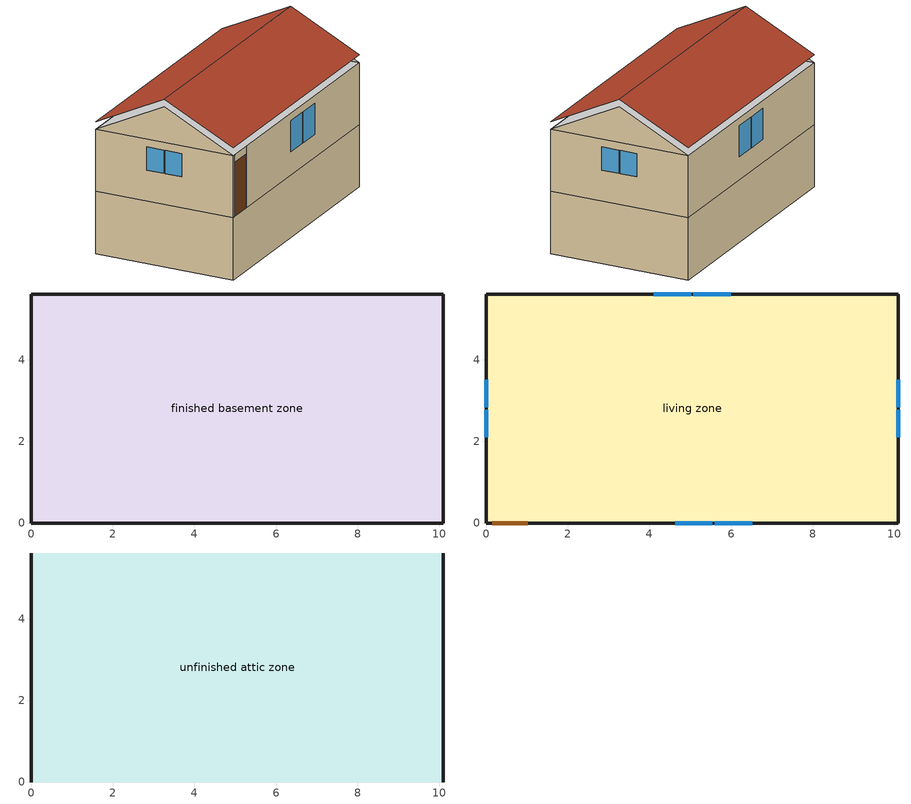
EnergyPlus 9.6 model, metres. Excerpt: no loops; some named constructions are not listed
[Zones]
finished basement zone
 floor foundation (FloorFndGrndFinB): 0,0 0,5.61 10.1,5.61 10.1,0 z-2.44
 wall foundation (WallFndGrndFinB): 0,5.61 0,0 10.1,0 10.1,5.61 0,5.61 z-2.44:0
living zone
 floor to finished basement zone (FloorFinUninsFin): 0,0 0,5.61 10.1,5.61 10.1,0 z0
 wall outside (WallExtInsFin): 0.13,0 1.05,0 10.1,0 10.1,5.61 0,5.61 0,0 0.13,0 z0:2.44
 window (WindowConstruction): 0,3.52 0,2.84 / 0,2.78 0,2.1 / 10.1,2.1 10.1,2.78 / 10.1,2.84 10.1,3.52 z1.23:2.13; 5.99,5.61 5.08,5.61 / 5.02,5.61 4.11,5.61 / 4.63,0 5.54,0 / 5.6,0 6.52,0 z0.92:2.13
 door (Door): 0.15,0 1.02,0 z0:2.13
unfinished attic zone
 floor to living zone (FloorFinInsUnfinAttic): 0,5.61 10.1,5.61 10.1,0 0,0 z2.44
 wall outside (WallExtUninsUnfin): 0,2.81,3.84 0,5.61,2.44 0,0,2.44; 10.1,2.81,3.84 10.1,0,2.44 10.1,5.61,2.44
 roof outside (RoofUnfinInsExt): 10.1,2.81,4.15 0,2.81,4.15 0,0,2.74 10.1,0,2.74; 0,2.81,4.15 10.1,2.81,4.15 10.1,5.61,2.74 0,5.61,2.74
[Material] Roughness=Rough
Name | Thickness {m} | Conductivity {W/m-K} | Density {kg/m3} | Specific Heat {J/kg-K} | Thermal Absorptance | Solar Absorptance | Visible Absorptance
Drywall 0.5 in. | 0.0127 | 0.160291 | 801 | 837.4 | 0.9 | 0.5 | 0.1
Floor Covering | 0.0127 | 0.0433444 | 54.468 | 1339.84 | 0.9 | 0.9 | 0.7
FloorFinStudAndAirFloor | 0.1397 | 0.557395 | 67.691 | 1210.98 | 0.9 | 0.5 | 0.9
FloorUAAdditionalCeilingIns | 0.266954 | 0.0531827 | 16.02 | 1046.75 | 0.9 | 0.7 | 0.7
FloorUATrussandIns | 0.0889 | 0.0555643 | 50.7834 | 1165.1 | 0.9 | 0.5 | 0.9
RoofSheathing | 0.01905 | 0.115458 | 512.64 | 1214.23 | 0.82 | 0.3 | 0.3
Wood Floor | 0.015875 | 0.115458 | 544.68 | 1214.23 | 0.9 | 0.7 | 0.7
[Construction]
FloorFinInsUnfinAttic Reversed: FloorUAAdditionalCeilingIns, FloorUATrussandIns, Drywall 0.5 in.
FloorFinUninsFin Reversed: Floor Covering, Wood Floor, RoofSheathing, FloorFinStudAndAirFloor, Drywall 0.5 in.
[Schedule:Day:Interval]
res mv_1 bath exhaust schedule allday1; res mv_1 bath exhaust schedule allday10; res mv_1 bath exhaust schedule allday11; res mv_1 bath exhaust schedule allday12; res mv_1 bath exhaust schedule allday2; res mv_1 bath exhaust schedule allday3; res mv_1 bath exhaust schedule allday4; res mv_1 bath exhaust schedule allday5; res mv_1 bath exhaust schedule allday6; res mv_1 bath exhaust schedule allday7; res mv_1 bath exhaust schedule allday8; res mv_1 bath exhaust schedule allday9: No, 20:00, 0, 21:00, 1, 24:00, 0
res mv_1 bath exhaust schedule summer design; res mv_1 range exhaust schedule summer design: No, 24:00, 1
res mv_1 bath exhaust schedule winter design; res mv_1 range exhaust schedule winter design; Schedule Day 14; Schedule Day 15; Schedule Day 18; Schedule Day 19: No, 24:00, 0
res mv_1 range exhaust schedule allday1; res mv_1 range exhaust schedule allday10; res mv_1 range exhaust schedule allday11; res mv_1 range exhaust schedule allday12; res mv_1 range exhaust schedule allday2; res mv_1 range exhaust schedule allday3; res mv_1 range exhaust schedule allday4; res mv_1 range exhaust schedule allday5; res mv_1 range exhaust schedule allday6; res mv_1 range exhaust schedule allday7; res mv_1 range exhaust schedule allday8; res mv_1 range exhaust schedule allday9: No, 16:00, 0, 17:00, 1, 24:00, 0
res nv_1 availability schedule allday1 on; res nv_1 availability schedule allday1 on 1; res nv_1 availability schedule allday1 on 10; res nv_1 availability schedule allday1 on 11; res nv_1 availability schedule allday1 on 2; res nv_1 availability schedule allday1 on 3; res nv_1 availability schedule allday1 on 4; res nv_1 availability schedule allday1 on 5; res nv_1 availability schedule allday1 on 6; res nv_1 availability schedule allday1 on 7; res nv_1 availability schedule allday1 on 8; res nv_1 availability schedule allday1 on 9: No, 01:00, 1, 02:00, 1, 03:00, 1, 04:00, 1, 05:00, 1, 06:00, 1, 07:00, 1, 08:00, 1, 09:00, 1, 10:00, 1, 11:00, 1, 12:00, 1, 13:00, 1, 14:00, 1, 15:00, 1, 16:00, 1, 17:00, 1, 18:00, 1, 19:00, 1, 20:00, 1, 21:00, 1, 22:00, 1, 23:00, 1, 24:00, 1
res nv_1 temp schedule allday5; res nv_1 temp schedule allday6; res nv_1 temp schedule allday9: No, 24:00, 22.2222
res nv_1 temp schedule weekday1; res nv_1 temp schedule weekday10; res nv_1 temp schedule weekday11; res nv_1 temp schedule weekday12; res nv_1 temp schedule weekday2; res nv_1 temp schedule weekday3; res nv_1 temp schedule weekday4: No, 07:00, 20.5556, 09:00, 21.1111, 17:00, 20.5556, 22:00, 21.1111, 24:00, 20.5556
res nv_1 temp schedule weekday7; res nv_1 temp schedule weekday8: No, 07:00, 19.4444, 09:00, 22.2222, 17:00, 19.4444, 22:00, 22.2222, 24:00, 19.4444
res nv_1 temp schedule weekend1; res nv_1 temp schedule weekend10; res nv_1 temp schedule weekend11; res nv_1 temp schedule weekend12; res nv_1 temp schedule weekend2; res nv_1 temp schedule weekend3; res nv_1 temp schedule weekend4: No, 07:00, 20.5556, 22:00, 21.1111, 24:00, 20.5556
res nv_1 temp schedule weekend7; res nv_1 temp schedule weekend8: No, 07:00, 19.4444, 22:00, 22.2222, 24:00, 19.4444
[Schedule:Week:Daily]
res mv_1 range exhaust schedule Week Rule - Jun4-Jun24: res mv_1 range exhaust schedule allday6, res mv_1 range exhaust schedule allday6, res mv_1 range exhaust schedule allday6, res mv_1 range exhaust schedule allday6, res mv_1 range exhaust schedule allday6, res mv_1 range exhaust schedule allday6, res mv_1 range exhaust schedule allday6, Schedule Day 18, res mv_1 range exhaust schedule summer design, res mv_1 range exhaust schedule winter design, Schedule Day 18, Schedule Day 18
res mv_1 range exhaust schedule Week Rule - Jun25-Jul1: res mv_1 range exhaust schedule allday6, res mv_1 range exhaust schedule allday6, res mv_1 range exhaust schedule allday6, res mv_1 range exhaust schedule allday6, res mv_1 range exhaust schedule allday6, res mv_1 range exhaust schedule allday6, res mv_1 range exhaust schedule allday7, Schedule Day 18, res mv_1 range exhaust schedule summer design, res mv_1 range exhaust schedule winter design, Schedule Day 18, Schedule Day 18
res mv_1 range exhaust schedule Week Rule - Jul2-Jul29: res mv_1 range exhaust schedule allday7, res mv_1 range exhaust schedule allday7, res mv_1 range exhaust schedule allday7, res mv_1 range exhaust schedule allday7, res mv_1 range exhaust schedule allday7, res mv_1 range exhaust schedule allday7, res mv_1 range exhaust schedule allday7, Schedule Day 18, res mv_1 range exhaust schedule summer design, res mv_1 range exhaust schedule winter design, Schedule Day 18, Schedule Day 18
res mv_1 range exhaust schedule Week Rule - Jul30-Aug5: res mv_1 range exhaust schedule allday7, res mv_1 range exhaust schedule allday7, res mv_1 range exhaust schedule allday8, res mv_1 range exhaust schedule allday8, res mv_1 range exhaust schedule allday8, res mv_1 range exhaust schedule allday8, res mv_1 range exhaust schedule allday8, Schedule Day 18, res mv_1 range exhaust schedule summer design, res mv_1 range exhaust schedule winter design, Schedule Day 18, Schedule Day 18
res mv_1 range exhaust schedule Week Rule - Aug6-Aug26: res mv_1 range exhaust schedule allday8, res mv_1 range exhaust schedule allday8, res mv_1 range exhaust schedule allday8, res mv_1 range exhaust schedule allday8, res mv_1 range exhaust schedule allday8, res mv_1 range exhaust schedule allday8, res mv_1 range exhaust schedule allday8, Schedule Day 18, res mv_1 range exhaust schedule summer design, res mv_1 range exhaust schedule winter design, Schedule Day 18, Schedule Day 18
res mv_1 range exhaust schedule Week Rule - Aug27-Sep2: res mv_1 range exhaust schedule allday8, res mv_1 range exhaust schedule allday8, res mv_1 range exhaust schedule allday8, res mv_1 range exhaust schedule allday8, res mv_1 range exhaust schedule allday8, res mv_1 range exhaust schedule allday9, res mv_1 range exhaust schedule allday9, Schedule Day 18, res mv_1 range exhaust schedule summer design, res mv_1 range exhaust schedule winter design, Schedule Day 18, Schedule Day 18
res mv_1 range exhaust schedule Week Rule - Sep3-Sep30: res mv_1 range exhaust schedule allday9, res mv_1 range exhaust schedule allday9, res mv_1 range exhaust schedule allday9, res mv_1 range exhaust schedule allday9, res mv_1 range exhaust schedule allday9, res mv_1 range exhaust schedule allday9, res mv_1 range exhaust schedule allday9, Schedule Day 18, res mv_1 range exhaust schedule summer design, res mv_1 range exhaust schedule winter design, Schedule Day 18, Schedule Day 18
res mv_1 range exhaust schedule Week Rule - Oct1-Oct28: res mv_1 range exhaust schedule allday10, res mv_1 range exhaust schedule allday10, res mv_1 range exhaust schedule allday10, res mv_1 range exhaust schedule allday10, res mv_1 range exhaust schedule allday10, res mv_1 range exhaust schedule allday10, res mv_1 range exhaust schedule allday10, Schedule Day 18, res mv_1 range exhaust schedule summer design, res mv_1 range exhaust schedule winter design, Schedule Day 18, Schedule Day 18
res mv_1 range exhaust schedule Week Rule - Oct29-Nov4: res mv_1 range exhaust schedule allday10, res mv_1 range exhaust schedule allday10, res mv_1 range exhaust schedule allday10, res mv_1 range exhaust schedule allday11, res mv_1 range exhaust schedule allday11, res mv_1 range exhaust schedule allday11, res mv_1 range exhaust schedule allday11, Schedule Day 18, res mv_1 range exhaust schedule summer design, res mv_1 range exhaust schedule winter design, Schedule Day 18, Schedule Day 18
res mv_1 range exhaust schedule Week Rule - Nov5-Nov25: res mv_1 range exhaust schedule allday11, res mv_1 range exhaust schedule allday11, res mv_1 range exhaust schedule allday11, res mv_1 range exhaust schedule allday11, res mv_1 range exhaust schedule allday11, res mv_1 range exhaust schedule allday11, res mv_1 range exhaust schedule allday11, Schedule Day 18, res mv_1 range exhaust schedule summer design, res mv_1 range exhaust schedule winter design, Schedule Day 18, Schedule Day 18
res mv_1 range exhaust schedule Week Rule - Nov26-Dec2: res mv_1 range exhaust schedule allday11, res mv_1 range exhaust schedule allday11, res mv_1 range exhaust schedule allday11, res mv_1 range exhaust schedule allday11, res mv_1 range exhaust schedule allday11, res mv_1 range exhaust schedule allday12, res mv_1 range exhaust schedule allday12, Schedule Day 18, res mv_1 range exhaust schedule summer design, res mv_1 range exhaust schedule winter design, Schedule Day 18, Schedule Day 18
res mv_1 range exhaust schedule Week Rule - Dec3-Dec31: res mv_1 range exhaust schedule allday12, res mv_1 range exhaust schedule allday12, res mv_1 range exhaust schedule allday12, res mv_1 range exhaust schedule allday12, res mv_1 range exhaust schedule allday12, res mv_1 range exhaust schedule allday12, res mv_1 range exhaust schedule allday12, Schedule Day 18, res mv_1 range exhaust schedule summer design, res mv_1 range exhaust schedule winter design, Schedule Day 18, Schedule Day 18
res nv_1 avail schedule Week Rule - Jan1-Jan28: Schedule Day 15, res nv_1 availability schedule allday1 on, Schedule Day 15, res nv_1 availability schedule allday1 on, Schedule Day 15, res nv_1 availability schedule allday1 on, Schedule Day 15, Schedule Day 15, Schedule Day 15, Schedule Day 15, Schedule Day 15, Schedule Day 15
res nv_1 avail schedule Week Rule - Jan29-Feb4: Schedule Day 15, res nv_1 availability schedule allday1 on, Schedule Day 15, res nv_1 availability schedule allday1 on 1, Schedule Day 15, res nv_1 availability schedule allday1 on 1, Schedule Day 15, Schedule Day 15, Schedule Day 15, Schedule Day 15, Schedule Day 15, Schedule Day 15
res nv_1 avail schedule Week Rule - Feb5-Feb25: Schedule Day 15, res nv_1 availability schedule allday1 on 1, Schedule Day 15, res nv_1 availability schedule allday1 on 1, Schedule Day 15, res nv_1 availability schedule allday1 on 1, Schedule Day 15, Schedule Day 15, Schedule Day 15, Schedule Day 15, Schedule Day 15, Schedule Day 15
res nv_1 avail schedule Week Rule - Feb26-Mar4: Schedule Day 15, res nv_1 availability schedule allday1 on 1, Schedule Day 15, res nv_1 availability schedule allday1 on 2, Schedule Day 15, res nv_1 availability schedule allday1 on 2, Schedule Day 15, Schedule Day 15, Schedule Day 15, Schedule Day 15, Schedule Day 15, Schedule Day 15
res nv_1 avail schedule Week Rule - Mar5-Apr1: Schedule Day 15, res nv_1 availability schedule allday1 on 2, Schedule Day 15, res nv_1 availability schedule allday1 on 2, Schedule Day 15, res nv_1 availability schedule allday1 on 2, Schedule Day 15, Schedule Day 15, Schedule Day 15, Schedule Day 15, Schedule Day 15, Schedule Day 15
res nv_1 avail schedule Week Rule - Apr2-Apr29: Schedule Day 15, res nv_1 availability schedule allday1 on 3, Schedule Day 15, res nv_1 availability schedule allday1 on 3, Schedule Day 15, res nv_1 availability schedule allday1 on 3, Schedule Day 15, Schedule Day 15, Schedule Day 15, Schedule Day 15, Schedule Day 15, Schedule Day 15
res nv_1 avail schedule Week Rule - Apr30-May27: Schedule Day 15, res nv_1 availability schedule allday1 on 4, Schedule Day 15, res nv_1 availability schedule allday1 on 4, Schedule Day 15, res nv_1 availability schedule allday1 on 4, Schedule Day 15, Schedule Day 15, Schedule Day 15, Schedule Day 15, Schedule Day 15, Schedule Day 15
res nv_1 avail schedule Week Rule - May28-Jun3: Schedule Day 15, res nv_1 availability schedule allday1 on 4, Schedule Day 15, res nv_1 availability schedule allday1 on 4, Schedule Day 15, res nv_1 availability schedule allday1 on 5, Schedule Day 15, Schedule Day 15, Schedule Day 15, Schedule Day 15, Schedule Day 15, Schedule Day 15
res nv_1 avail schedule Week Rule - Jun4-Jul1: Schedule Day 15, res nv_1 availability schedule allday1 on 5, Schedule Day 15, res nv_1 availability schedule allday1 on 5, Schedule Day 15, res nv_1 availability schedule allday1 on 5, Schedule Day 15, Schedule Day 15, Schedule Day 15, Schedule Day 15, Schedule Day 15, Schedule Day 15
res nv_1 avail schedule Week Rule - Jul2-Jul29: Schedule Day 15, res nv_1 availability schedule allday1 on 6, Schedule Day 15, res nv_1 availability schedule allday1 on 6, Schedule Day 15, res nv_1 availability schedule allday1 on 6, Schedule Day 15, Schedule Day 15, Schedule Day 15, Schedule Day 15, Schedule Day 15, Schedule Day 15
res nv_1 avail schedule Week Rule - Jul30-Aug5: Schedule Day 15, res nv_1 availability schedule allday1 on 6, Schedule Day 15, res nv_1 availability schedule allday1 on 7, Schedule Day 15, res nv_1 availability schedule allday1 on 7, Schedule Day 15, Schedule Day 15, Schedule Day 15, Schedule Day 15, Schedule Day 15, Schedule Day 15
res nv_1 avail schedule Week Rule - Aug6-Aug26: Schedule Day 15, res nv_1 availability schedule allday1 on 7, Schedule Day 15, res nv_1 availability schedule allday1 on 7, Schedule Day 15, res nv_1 availability schedule allday1 on 7, Schedule Day 15, Schedule Day 15, Schedule Day 15, Schedule Day 15, Schedule Day 15, Schedule Day 15
res nv_1 avail schedule Week Rule - Aug27-Sep2: Schedule Day 15, res nv_1 availability schedule allday1 on 7, Schedule Day 15, res nv_1 availability schedule allday1 on 7, Schedule Day 15, res nv_1 availability schedule allday1 on 8, Schedule Day 15, Schedule Day 15, Schedule Day 15, Schedule Day 15, Schedule Day 15, Schedule Day 15
res nv_1 avail schedule Week Rule - Sep3-Sep30: Schedule Day 15, res nv_1 availability schedule allday1 on 8, Schedule Day 15, res nv_1 availability schedule allday1 on 8, Schedule Day 15, res nv_1 availability schedule allday1 on 8, Schedule Day 15, Schedule Day 15, Schedule Day 15, Schedule Day 15, Schedule Day 15, Schedule Day 15
res nv_1 avail schedule Week Rule - Oct1-Oct28: Schedule Day 15, res nv_1 availability schedule allday1 on 9, Schedule Day 15, res nv_1 availability schedule allday1 on 9, Schedule Day 15, res nv_1 availability schedule allday1 on 9, Schedule Day 15, Schedule Day 15, Schedule Day 15, Schedule Day 15, Schedule Day 15, Schedule Day 15
res nv_1 avail schedule Week Rule - Oct29-Nov4: Schedule Day 15, res nv_1 availability schedule allday1 on 9, Schedule Day 15, res nv_1 availability schedule allday1 on 10, Schedule Day 15, res nv_1 availability schedule allday1 on 10, Schedule Day 15, Schedule Day 15, Schedule Day 15, Schedule Day 15, Schedule Day 15, Schedule Day 15
res nv_1 avail schedule Week Rule - Nov5-Nov25: Schedule Day 15, res nv_1 availability schedule allday1 on 10, Schedule Day 15, res nv_1 availability schedule allday1 on 10, Schedule Day 15, res nv_1 availability schedule allday1 on 10, Schedule Day 15, Schedule Day 15, Schedule Day 15, Schedule Day 15, Schedule Day 15, Schedule Day 15
res nv_1 avail schedule Week Rule - Nov26-Dec2: Schedule Day 15, res nv_1 availability schedule allday1 on 10, Schedule Day 15, res nv_1 availability schedule allday1 on 10, Schedule Day 15, res nv_1 availability schedule allday1 on 11, Schedule Day 15, Schedule Day 15, Schedule Day 15, Schedule Day 15, Schedule Day 15, Schedule Day 15
res nv_1 avail schedule Week Rule - Dec3-Dec31: Schedule Day 15, res nv_1 availability schedule allday1 on 11, Schedule Day 15, res nv_1 availability schedule allday1 on 11, Schedule Day 15, res nv_1 availability schedule allday1 on 11, Schedule Day 15, Schedule Day 15, Schedule Day 15, Schedule Day 15, Schedule Day 15, Schedule Day 15
res nv_1 temp schedule Week Rule - Jan1-Jan28: res nv_1 temp schedule weekend1, res nv_1 temp schedule weekday1, res nv_1 temp schedule weekday1, res nv_1 temp schedule weekday1, res nv_1 temp schedule weekday1, res nv_1 temp schedule weekday1, res nv_1 temp schedule weekend1, Schedule Day 14, Schedule Day 14, Schedule Day 14, Schedule Day 14, Schedule Day 14
res nv_1 temp schedule Week Rule - Jan29-Feb4: res nv_1 temp schedule weekend1, res nv_1 temp schedule weekday1, res nv_1 temp schedule weekday1, res nv_1 temp schedule weekday2, res nv_1 temp schedule weekday2, res nv_1 temp schedule weekday2, res nv_1 temp schedule weekend2, Schedule Day 14, Schedule Day 14, Schedule Day 14, Schedule Day 14, Schedule Day 14
res nv_1 temp schedule Week Rule - Feb5-Feb25: res nv_1 temp schedule weekend2, res nv_1 temp schedule weekday2, res nv_1 temp schedule weekday2, res nv_1 temp schedule weekday2, res nv_1 temp schedule weekday2, res nv_1 temp schedule weekday2, res nv_1 temp schedule weekend2, Schedule Day 14, Schedule Day 14, Schedule Day 14, Schedule Day 14, Schedule Day 14
res nv_1 temp schedule Week Rule - Feb26-Mar4: res nv_1 temp schedule weekend2, res nv_1 temp schedule weekday2, res nv_1 temp schedule weekday2, res nv_1 temp schedule weekday3, res nv_1 temp schedule weekday3, res nv_1 temp schedule weekday3, res nv_1 temp schedule weekend3, Schedule Day 14, Schedule Day 14, Schedule Day 14, Schedule Day 14, Schedule Day 14
res nv_1 temp schedule Week Rule - Mar5-Mar25: res nv_1 temp schedule weekend3, res nv_1 temp schedule weekday3, res nv_1 temp schedule weekday3, res nv_1 temp schedule weekday3, res nv_1 temp schedule weekday3, res nv_1 temp schedule weekday3, res nv_1 temp schedule weekend3, Schedule Day 14, Schedule Day 14, Schedule Day 14, Schedule Day 14, Schedule Day 14
res nv_1 temp schedule Week Rule - Mar26-Apr1: res nv_1 temp schedule weekend3, res nv_1 temp schedule weekday3, res nv_1 temp schedule weekday3, res nv_1 temp schedule weekday3, res nv_1 temp schedule weekday3, res nv_1 temp schedule weekday3, res nv_1 temp schedule weekend4, Schedule Day 14, Schedule Day 14, Schedule Day 14, Schedule Day 14, Schedule Day 14
res nv_1 temp schedule Week Rule - Apr2-Apr29: res nv_1 temp schedule weekend4, res nv_1 temp schedule weekday4, res nv_1 temp schedule weekday4, res nv_1 temp schedule weekday4, res nv_1 temp schedule weekday4, res nv_1 temp schedule weekday4, res nv_1 temp schedule weekend4, Schedule Day 14, Schedule Day 14, Schedule Day 14, Schedule Day 14, Schedule Day 14
res nv_1 temp schedule Week Rule - Apr30-May6: res nv_1 temp schedule weekend4, res nv_1 temp schedule allday5, res nv_1 temp schedule allday5, res nv_1 temp schedule allday5, res nv_1 temp schedule allday5, res nv_1 temp schedule allday5, res nv_1 temp schedule allday5, Schedule Day 14, Schedule Day 14, Schedule Day 14, Schedule Day 14, Schedule Day 14
res nv_1 temp schedule Week Rule - May7-May27: res nv_1 temp schedule allday5, res nv_1 temp schedule allday5, res nv_1 temp schedule allday5, res nv_1 temp schedule allday5, res nv_1 temp schedule allday5, res nv_1 temp schedule allday5, res nv_1 temp schedule allday5, Schedule Day 14, Schedule Day 14, Schedule Day 14, Schedule Day 14, Schedule Day 14
res nv_1 temp schedule Week Rule - May28-Jun3: res nv_1 temp schedule allday5, res nv_1 temp schedule allday5, res nv_1 temp schedule allday5, res nv_1 temp schedule allday5, res nv_1 temp schedule allday6, res nv_1 temp schedule allday6, res nv_1 temp schedule allday6, Schedule Day 14, Schedule Day 14, Schedule Day 14, Schedule Day 14, Schedule Day 14
res nv_1 temp schedule Week Rule - Jun4-Jun24: res nv_1 temp schedule allday6, res nv_1 temp schedule allday6, res nv_1 temp schedule allday6, res nv_1 temp schedule allday6, res nv_1 temp schedule allday6, res nv_1 temp schedule allday6, res nv_1 temp schedule allday6, Schedule Day 14, Schedule Day 14, Schedule Day 14, Schedule Day 14, Schedule Day 14
res nv_1 temp schedule Week Rule - Jun25-Jul1: res nv_1 temp schedule allday6, res nv_1 temp schedule allday6, res nv_1 temp schedule allday6, res nv_1 temp schedule allday6, res nv_1 temp schedule allday6, res nv_1 temp schedule allday6, res nv_1 temp schedule weekend7, Schedule Day 14, Schedule Day 14, Schedule Day 14, Schedule Day 14, Schedule Day 14
res nv_1 temp schedule Week Rule - Jul2-Jul29: res nv_1 temp schedule weekend7, res nv_1 temp schedule weekday7, res nv_1 temp schedule weekday7, res nv_1 temp schedule weekday7, res nv_1 temp schedule weekday7, res nv_1 temp schedule weekday7, res nv_1 temp schedule weekend7, Schedule Day 14, Schedule Day 14, Schedule Day 14, Schedule Day 14, Schedule Day 14
res nv_1 temp schedule Week Rule - Jul30-Aug5: res nv_1 temp schedule weekend7, res nv_1 temp schedule weekday7, res nv_1 temp schedule weekday8, res nv_1 temp schedule weekday8, res nv_1 temp schedule weekday8, res nv_1 temp schedule weekday8, res nv_1 temp schedule weekend8, Schedule Day 14, Schedule Day 14, Schedule Day 14, Schedule Day 14, Schedule Day 14
res nv_1 temp schedule Week Rule - Aug6-Aug26: res nv_1 temp schedule weekend8, res nv_1 temp schedule weekday8, res nv_1 temp schedule weekday8, res nv_1 temp schedule weekday8, res nv_1 temp schedule weekday8, res nv_1 temp schedule weekday8, res nv_1 temp schedule weekend8, Schedule Day 14, Schedule Day 14, Schedule Day 14, Schedule Day 14, Schedule Day 14
res nv_1 temp schedule Week Rule - Aug27-Sep2: res nv_1 temp schedule weekend8, res nv_1 temp schedule weekday8, res nv_1 temp schedule weekday8, res nv_1 temp schedule weekday8, res nv_1 temp schedule weekday8, res nv_1 temp schedule allday9, res nv_1 temp schedule allday9, Schedule Day 14, Schedule Day 14, Schedule Day 14, Schedule Day 14, Schedule Day 14
res nv_1 temp schedule Week Rule - Sep3-Sep30: res nv_1 temp schedule allday9, res nv_1 temp schedule allday9, res nv_1 temp schedule allday9, res nv_1 temp schedule allday9, res nv_1 temp schedule allday9, res nv_1 temp schedule allday9, res nv_1 temp schedule allday9, Schedule Day 14, Schedule Day 14, Schedule Day 14, Schedule Day 14, Schedule Day 14
res nv_1 temp schedule Week Rule - Oct1-Oct28: res nv_1 temp schedule weekend10, res nv_1 temp schedule weekday10, res nv_1 temp schedule weekday10, res nv_1 temp schedule weekday10, res nv_1 temp schedule weekday10, res nv_1 temp schedule weekday10, res nv_1 temp schedule weekend10, Schedule Day 14, Schedule Day 14, Schedule Day 14, Schedule Day 14, Schedule Day 14
res nv_1 temp schedule Week Rule - Oct29-Nov4: res nv_1 temp schedule weekend10, res nv_1 temp schedule weekday10, res nv_1 temp schedule weekday10, res nv_1 temp schedule weekday11, res nv_1 temp schedule weekday11, res nv_1 temp schedule weekday11, res nv_1 temp schedule weekend11, Schedule Day 14, Schedule Day 14, Schedule Day 14, Schedule Day 14, Schedule Day 14
res nv_1 temp schedule Week Rule - Nov5-Nov25: res nv_1 temp schedule weekend11, res nv_1 temp schedule weekday11, res nv_1 temp schedule weekday11, res nv_1 temp schedule weekday11, res nv_1 temp schedule weekday11, res nv_1 temp schedule weekday11, res nv_1 temp schedule weekend11, Schedule Day 14, Schedule Day 14, Schedule Day 14, Schedule Day 14, Schedule Day 14
res nv_1 temp schedule Week Rule - Nov26-Dec2: res nv_1 temp schedule weekend11, res nv_1 temp schedule weekday11, res nv_1 temp schedule weekday11, res nv_1 temp schedule weekday11, res nv_1 temp schedule weekday11, res nv_1 temp schedule weekday12, res nv_1 temp schedule weekend12, Schedule Day 14, Schedule Day 14, Schedule Day 14, Schedule Day 14, Schedule Day 14
res nv_1 temp schedule Week Rule - Dec3-Dec31: res nv_1 temp schedule weekend12, res nv_1 temp schedule weekday12, res nv_1 temp schedule weekday12, res nv_1 temp schedule weekday12, res nv_1 temp schedule weekday12, res nv_1 temp schedule weekday12, res nv_1 temp schedule weekend12, Schedule Day 14, Schedule Day 14, Schedule Day 14, Schedule Day 14, Schedule Day 14
